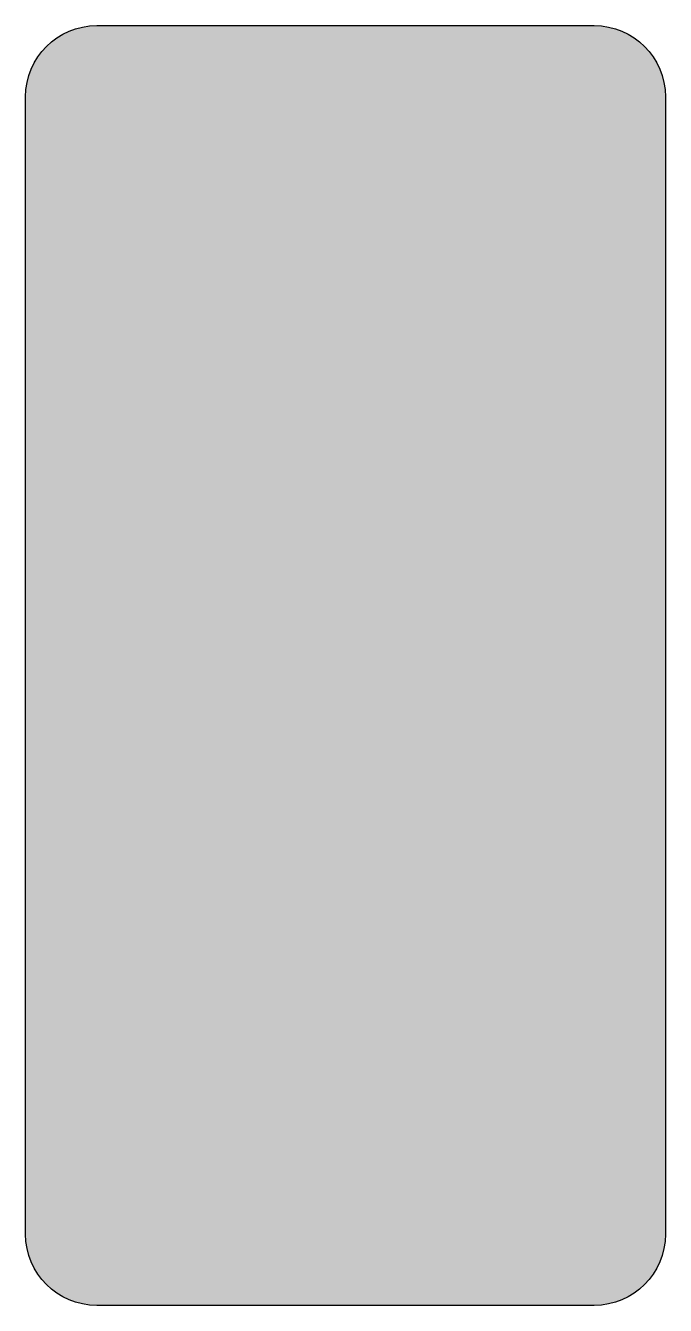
# Model space of a CAD drawing. Header units: inches. Extents: x 0 to 225, y 0 to 450.
import ezdxf

# ---------------------------------------------------------------- set-up
doc = ezdxf.new("R2010")
doc.units = ezdxf.units.IN
doc.header["$MEASUREMENT"] = 0
doc.layers.add('1_SIGNHATCH_RED', color=10, linetype='Continuous')
doc.layers.add('L50', color=7, linetype='Continuous')
doc.layers.add('1_SIGNTEXT_BLACK', color=7, linetype='Continuous', true_color=0x000000)
doc.layers.add('MUTCD WHITE', color=7, linetype='Continuous', true_color=0xf5f5f5)

msp = doc.modelspace()

# ---------------------------------------------------------------- hatches: boundary and pattern name
at = {"layer": '1_SIGNHATCH_RED'}
h = msp.add_hatch(color=256, dxfattribs=at)
h.dxf.hatch_style = 1
h.paths.add_polyline_path([(42.5, 365, 1), (182.5, 365, 1)])
h.paths.add_polyline_path([(149.049515421623, 410.034796795861), (67.4652032041381, 328.4504845783772, -0.9013878188659971)], flags=16)
h.paths.add_polyline_path([(157.5347967958619, 401.5495154216228, -0.9013878188659971), (75.95048457837697, 319.965203204139)], flags=16)
h = msp.add_hatch(color=256, dxfattribs=at)
h.paths.add_polyline_path([(26.04999999999995, 248.4408635457214), (24.07874797312729, 238.825), (28.02125202687307, 238.825)], flags=16)
h.paths.add_polyline_path([(23.14599797312735, 234.2750000000001), (28.95400202687301, 234.2750000000001), (30.85537702687293, 225), (35.50000000000023, 225), (28.32500000000005, 260), (23.77500000000032, 260), (16.60000000000014, 225), (21.24462297312743, 225)])
edge = h.paths.add_edge_path()
edge.add_line((199.9243854093645, 225), (193.3500000000001, 225))
edge.add_line((193.3500000000001, 225), (193.3500000000001, 260))
edge.add_line((193.3500000000001, 260), (199.9243854093645, 260))
edge.add_arc((199.924385409364, 252.2999999999998), 7.700000000000159, 9.05040872239772, 89.99999999999733, ccw=False)
edge.add_arc((138.3999999999995, 242.5), 70.00000000000034, -9.050408722396128, 9.050408722396128, ccw=False)
edge.add_arc((199.924385409364, 232.7000000000002), 7.700000000000126, 270.00000000000273, 350.94959127760234, ccw=False)
edge = h.paths.add_edge_path()
edge.add_line((123.0000000000002, 225), (123.0000000000002, 260))
edge.add_line((123.0000000000002, 260), (130.1705113444671, 260))
edge.add_arc((130.1705113444668, 252.3000000000001), 7.699999999999932, 13.002878162913817, 89.99999999999869, ccw=False)
edge.add_arc((123.3500000000001, 250.725), 14.6999999999999, -13.002878162913987, 13.0028781629141, ccw=False)
edge.add_arc((130.1705113444671, 249.1499999999995), 7.69999999999959, 304.6641335879225, 346.99712183708914, ccw=False)
edge.add_line((134.5500000000004, 242.8167481404846), (138.0500000000004, 225))
edge.add_line((138.0500000000004, 225), (133.4130378887087, 225))
edge.add_line((133.4130378887087, 225), (130.1815263288543, 241.4500078785677))
edge.add_arc((130.1705113445212, 249.1499999998517), 7.699999999851684, 269.9999999995967, 270.0819626401228, ccw=False)
edge.add_line((130.1705113444671, 241.45), (127.5517500000003, 241.45))
edge.add_line((127.5517500000003, 241.45), (127.5517500000003, 225))
edge.add_line((127.5517500000003, 225), (123.0000000000002, 225))
edge = h.paths.add_edge_path(flags=16)
edge.add_arc((108.3000000000004, 253.665), 2.274999999999975, 12.45486775167942, 167.5451322483206)
edge.add_arc((159.12778125, 242.43875), 54.32778124999956, 167.545132248321, 192.454867751679)
edge.add_arc((108.3000000000004, 231.2125000000001), 2.274999999999975, 192.4548677516794, 347.5451322483206)
edge.add_arc((57.47221875000082, 242.43875), 54.32778124999948, 347.545132248321, 372.454867751679)
edge = h.paths.add_edge_path()
edge.add_arc((108.3, 231.2125000000001), 6.824999999999878, 192.4548677516775, 347.5451322483224)
edge.add_arc((57.47221875000025, 242.4387500000012), 58.87778124999972, 347.5451322483202, 372.4548677516779)
edge.add_arc((108.3000000000002, 253.665), 6.825000000000149, 12.454867751679, 167.545132248321)
edge.add_arc((159.1277812499995, 242.4387500000001), 58.87778124999949, 167.5451322483211, 192.4548677516789)
h.paths.add_polyline_path([(187.3999999999999, 255.45), (179.0000000000002, 255.45), (179.0000000000002, 246.5250000000001), (184.425, 246.5250000000001), (184.425, 241.9749999999999), (179.0000000000002, 241.9749999999999), (179.0000000000002, 229.55), (187.7500000000002, 229.55), (187.7500000000002, 225), (174.45, 225), (174.45, 260), (187.3999999999999, 260)])
edge = h.paths.add_edge_path()
edge.add_arc((168.8422569494981, 253.1608453977398), 9.449999999999482, 177.3048391020607, 226.0637653262309, ccw=False)
edge.add_arc((161.8499999999999, 253.49), 2.44999999999995, 0, 177.3048391020631, ccw=False)
edge.add_line((164.3, 253.49), (164.3, 252.2650000000001))
edge.add_line((164.3, 252.2650000000001), (168.8500000000001, 252.2650000000001))
edge.add_line((168.8500000000001, 252.2650000000001), (168.8500000000001, 253.49))
edge.add_arc((161.8499999999999, 253.49), 7.000000000000114, 0, 177.3048391020648)
edge.add_arc((168.8422569494985, 253.1608453977402), 14.00000000000008, 177.3048391020643, 226.0637653262313)
edge.add_arc((148.2, 231.7374999999998), 15.74999999999995, 3.979039320256561e-13, 46.06376532623301, ccw=False)
edge.add_arc((161.1500000000001, 231.7375), 2.799999999999955, -180, 0, ccw=False)
edge.add_line((158.3500000000001, 231.7375), (158.3500000000001, 233.6624999999999))
edge.add_line((158.3500000000001, 233.6624999999999), (153.8, 233.6624999999999))
edge.add_line((153.8, 233.6624999999999), (153.8, 231.7375))
edge.add_arc((161.1499999999999, 231.7375), 7.349999999999909, 180, 360)
edge.add_arc((148.1999999999996, 231.7375), 20.30000000000018, 0, 46.0637653262316)
h.paths.add_polyline_path([(143.6500000000003, 260), (148.2000000000005, 260), (148.2000000000005, 225), (143.6500000000003, 225)])
h.paths.add_polyline_path([(83.10000000000014, 225), (83.10000000000014, 241.45), (89.04999999999995, 241.45), (89.04999999999995, 225), (93.60000000000014, 225), (93.60000000000014, 260), (89.04999999999995, 260), (89.04999999999995, 246), (83.10000000000014, 246), (83.10000000000014, 260), (78.54999999999995, 260), (78.54999999999995, 225)])
h.paths.add_polyline_path([(69.27500000000032, 255.625), (69.27500000000032, 225), (64.72500000000014, 225), (64.72500000000014, 255.625), (60.35000000000014, 255.625), (60.35000000000014, 260), (73.65000000000032, 260), (73.65000000000032, 255.625)])
edge = h.paths.add_edge_path()
edge.add_line((55.4500000000005, 260), (50.90000000000032, 260))
edge.add_line((50.90000000000032, 260), (50.90000000000032, 231.9124999999999))
edge.add_arc((47.92500000000041, 231.9124999999999), 2.974999999999909, -180, 0, ccw=False)
edge.add_line((44.9500000000005, 231.9124999999999), (44.9500000000005, 260))
edge.add_line((44.9500000000005, 260), (40.40000000000032, 260))
edge.add_line((40.40000000000032, 260), (40.40000000000032, 231.9124999999999))
edge.add_arc((47.92500000000041, 231.9124999999999), 7.525000000000091, 180, 360)
edge.add_line((55.4500000000005, 231.9124999999999), (55.4500000000005, 260))
edge = h.paths.add_edge_path(flags=16)
edge.add_arc((199.9243854093645, 232.7), 3.149999999999864, 270, 350.9495912776013)
edge.add_arc((138.3999999999997, 242.5000000000015), 65.45000000000046, 350.9495912776025, 369.0504087223948)
edge.add_arc((199.9243854093643, 252.2999999999996), 3.15000000000046, 9.050408722403207, 89.99999999999794)
edge.add_line((199.9243854093645, 255.45), (197.9000000000003, 255.45))
edge.add_line((197.9000000000003, 255.45), (197.9000000000003, 229.55))
edge.add_line((197.9000000000003, 229.55), (199.9243854093645, 229.5500000000002))
edge = h.paths.add_edge_path(flags=16)
edge.add_arc((130.1705113444668, 249.15), 3.149999999999977, 270.0000000000031, 346.9971218370878)
edge.add_arc((123.3500000000001, 250.725), 10.14999999999995, 346.9971218370864, 373.0028781629136)
edge.add_arc((130.1705113444673, 252.3000000000006), 3.149999999999447, 13.0028781629037, 90.00000000000412)
edge.add_line((130.1705113444671, 255.45), (127.5500000000004, 255.45))
edge.add_line((127.5500000000004, 255.45), (127.5500000000004, 246))
edge.add_line((127.5500000000004, 246), (130.1705113444671, 246))
h = msp.add_hatch(color=256, dxfattribs=at)
edge = h.paths.add_edge_path()
edge.add_arc((145.7171861997169, 182.5000000000017), 29.01718750000017, 158.4314042648739, 201.5685957351237, ccw=False)
edge.add_arc((122.4749986997167, 191.6875000000023), 4.024999999999791, 0, 158.4314042648747, ccw=False)
edge.add_line((126.4999986997166, 191.6875000000023), (131.3999986997167, 191.6875000000023))
edge.add_arc((122.4749986997167, 191.687500000002), 8.924999999999983, 1.459669689106397e-12, 158.431404264874)
edge.add_arc((145.7171861997165, 182.5000000000023), 33.91718749999971, 158.4314042648748, 201.5685957351252)
edge.add_arc((122.4749986997167, 173.3125000000025), 8.924999999999972, 201.5685957351261, 359.9999999999985)
edge.add_line((131.3999986997167, 173.3125000000023), (131.3999986997167, 174.2750000000024))
edge.add_line((131.3999986997167, 174.2750000000024), (126.4999986997166, 174.2750000000024))
edge.add_line((126.4999986997166, 174.2750000000024), (126.4999986997166, 173.3125000000023))
edge.add_arc((122.4749986997165, 173.3125000000023), 4.025000000000034, -158.43140426487605, 0, ccw=False)
h.paths.add_polyline_path([(143.2999986997168, 200.0000000000023), (143.2999986997168, 169.9000000000024), (156.2499986997166, 169.9000000000024), (156.2499986997166, 165.0000000000023), (138.3999986997167, 165.0000000000023), (138.3999986997167, 200.0000000000023)])
h.paths.add_polyline_path([(166.0499986997168, 181.1000000000022), (173.7175433502618, 181.1000000000022), (173.7175433502618, 186.0000000000023), (166.0499986997168, 186.0000000000023), (166.0499986997168, 195.1000000000022), (178.9999986997166, 195.1000000000022), (178.9999986997166, 200.0000000000023), (161.1499986997167, 200.0000000000023), (161.1499986997167, 165.0000000000023), (178.9999986997166, 165.0000000000023), (178.9999986997166, 169.9000000000024), (166.0499986997168, 169.9000000000024)])
edge = h.paths.add_edge_path()
edge.add_arc((193.9406810995766, 191.9029286036665), 8.709563861753704, 48.67848380546486, 89.99561420567052)
edge.add_arc((193.9406693436509, 191.5957883847225), 9.016704080705447, 89.99568889913908, 180)
edge.add_arc((193.9574712907277, 191.5957879910962), 9.033506027782076, 179.9999975033922, 223.0176047056781)
edge.add_arc((195.4464675106227, 192.98515550337), 11.07003538603439, 223.0176065106896, 237.0120204103062)
edge.add_arc((80.2169467700462, 14.83662127917819), 201.0967602131986, 55.39080100465702, 57.10961191247799, ccw=False)
edge.add_arc((188.6580270579077, 171.9768928784565), 10.1712960857469, 37.88451238466189, 55.390931101134925, ccw=False)
edge.add_arc((192.1383046884043, 174.6847025093419), 5.761696854246835, 3.097675971730496e-06, 37.884528274854574, ccw=False)
edge.add_arc((191.1446495303715, 174.6847047072679), 6.755352012279993, 350.86288333391474, 359.99998400024015, ccw=False)
edge.add_arc((192.3885620166567, 174.4846343209256), 5.495452638113342, 317.29672490407404, 350.8628968278817, ccw=False)
edge.add_arc((193.0698178052012, 173.8559172602572), 4.568417260255049, 270.0000000000249, 317.2967268228125, ccw=False)
edge.add_arc((193.0698179535779, 174.6251188000361), 5.337618800033967, 251.0789563058612, 269.99999840729697, ccw=False)
edge.add_arc((192.4615127737379, 172.8505340336837), 3.461669364470921, 229.3133169769866, 251.0789679991522, ccw=False)
edge.add_arc((193.8967105848501, 174.5198902218849), 5.663155871380895, 199.4293859837009, 229.3133178390301, ccw=False)
edge.add_arc((196.1084486906534, 175.3000401012215), 8.008453141001482, 180.0011023316883, 199.4293770337609, ccw=False)
edge.add_line((188.099995551134, 175.2998860240496), (183.1999955511276, 175.2998860240496))
edge.add_arc((196.108448673739, 175.3000416249058), 12.9084531235492, 180.0006906538117, 199.4293834661997)
edge.add_arc((193.8967112061464, 174.5198899887014), 10.56315587138162, 199.4293795543438, 229.3133096707128)
edge.add_arc((192.4615134543225, 172.850533749526), 8.361669364470007, 229.313306627489, 251.0789569868096)
edge.add_arc((193.0698178052013, 174.6251188000365), 10.23761880003417, 251.0789578125124, 270.0000000000005)
edge.add_arc((193.0698179713713, 173.855917260257), 9.468417260254684, 269.9999989944636, 317.2967261408251)
edge.add_arc((192.3885623490468, 174.4846345010327), 10.39545263811105, 317.2967238364931, 350.8628966422722)
edge.add_arc((191.1446492879954, 174.6847013138769), 11.65535201228822, 350.8629066338357, 360.0000074080633)
edge.add_arc((192.1383044460352, 174.6847039119185), 10.66169685424839, 359.9999941366523, 397.8845197222996)
edge.add_arc((188.657998222698, 171.9769310307595), 15.07129608575017, 37.88433448530652, 55.39076257687947)
edge.add_arc((80.21736735925492, 14.83634928860465), 205.9967602132294, 55.39094364753353, 57.10089374443215)
edge.add_arc((195.4464684200484, 192.9851549179631), 6.17003538603424, 223.0175966056723, 237.2302287277385, ccw=False)
edge.add_arc((193.9574712866306, 191.5957883847224), 4.133506027783979, 179.9999999999984, 223.0176063417004, ccw=False)
edge.add_arc((193.9406725334715, 191.5957851908032), 4.116707274626111, 89.99988053584872, 179.9999555474601, ccw=False)
edge.add_arc((193.9406811705745, 191.9029286036663), 3.8095638617541, 48.67847925063933, 90.00000080602757, ccw=False)
edge.add_arc((193.6496104476854, 191.5718607176849), 4.250390483966692, 1.4779288903810084e-12, 48.67847844869789, ccw=False)
edge.add_line((197.9000009316521, 191.571860717685), (202.8000009316513, 191.571860717685))
edge.add_arc((193.6496104477078, 191.5718606552754), 9.150390483943454, 3.907821186673904e-07, 48.67848380553137)
h.paths.add_polyline_path([(27.23914307153223, 200.0000000000023), (33.04999869971675, 175.7881015492335), (38.86085432790128, 200.0000000000023), (43.89999869971666, 200.0000000000023), (35.49999869971703, 165.0000000000023), (30.59999869971693, 165.0000000000023), (22.19999869971684, 200.0000000000023)])
h.paths.add_polyline_path([(53.69999869971684, 181.1000000000022), (61.36754335026194, 181.1000000000022), (61.36754335026194, 186.0000000000023), (53.69999869971684, 186.0000000000023), (53.69999869971684, 195.1000000000022), (66.64999869971666, 195.1000000000022), (66.64999869971666, 200.0000000000023), (48.79999869971675, 200.0000000000023), (48.79999869971675, 165.0000000000023), (66.64999869971666, 165.0000000000023), (66.64999869971666, 169.9000000000024), (53.69999869971684, 169.9000000000024)])
h.paths.add_polyline_path([(77.49999869971657, 200.0000000000023), (77.49999869971657, 185.8250000000023), (87.2999986997163, 185.8250000000023), (87.2999986997163, 200.0000000000023), (92.19999869971639, 200.0000000000023), (92.19999869971639, 165.0000000000023), (87.2999986997163, 165.0000000000023), (87.2999986997163, 180.9250000000022), (77.49999869971657, 180.9250000000022), (77.49999869971657, 165.0000000000023), (72.59999869971648, 165.0000000000023), (72.59999869971648, 200.0000000000023)])
h.paths.add_polyline_path([(104.7999986997168, 200.0000000000023), (104.7999986997168, 165.0000000000023), (99.89999869971666, 165.0000000000023), (99.89999869971666, 200.0000000000023)])
h = msp.add_hatch(color=256, dxfattribs=at)
edge = h.paths.add_edge_path()
edge.add_arc((126.7316663263917, 128.6249999999998), 8.224999999999739, 269.9999999999986, 338.8998039759074)
edge.add_arc((122.6499999999997, 130.2), 12.60000000000007, 338.8998039759068, 381.1001960240932)
edge.add_arc((126.7316663263917, 131.7750000000003), 8.224999999999724, 21.10019602409259, 90.00000000000138)
edge.add_line((126.7316663263915, 140), (115.6499999999997, 140))
edge.add_line((115.6499999999997, 140), (115.6499999999997, 105))
edge.add_line((115.6499999999997, 105), (120.5499999999998, 105))
edge.add_line((120.5499999999998, 105), (120.5500000000003, 120.3999999999996))
edge.add_line((120.5500000000003, 120.3999999999996), (126.7316663263915, 120.4000000000001))
edge = h.paths.add_edge_path(flags=16)
edge.add_arc((126.7316663263916, 128.6249999999998), 3.324999999999648, 269.9999999999995, 338.8998039759098)
edge.add_arc((122.6499999999997, 130.2), 7.699999999999801, 338.8998039759069, 381.100196024093)
edge.add_arc((126.7316663263915, 131.7750000000001), 3.324999999999763, 21.1001960240915, 89.99999999999902)
edge.add_line((126.7316663263915, 135.0999999999999), (120.5499999999998, 135.0999999999999))
edge.add_line((120.5499999999998, 135.0999999999999), (120.5500000000003, 125.2999999999997))
edge.add_line((120.5500000000003, 125.2999999999997), (126.7316663263915, 125.3000000000002))
h.paths.add_polyline_path([(139.4499999999995, 135.0999999999999), (139.4499999999995, 140), (157.2999999999994, 140), (157.2999999999994, 135.0999999999999), (150.8249999999995, 135.0999999999999), (150.8249999999995, 105), (145.9249999999994, 105), (145.9249999999994, 135.0999999999999)])
h.paths.add_polyline_path([(167.0999999999996, 121.0999999999999), (174.7675446505447, 121.0999999999999), (174.7675446505447, 126), (167.0999999999996, 126), (167.0999999999996, 135.0999999999999), (180.0499999999994, 135.0999999999999), (180.0499999999994, 140), (162.1999999999995, 140), (162.1999999999995, 105), (180.0499999999994, 105), (180.0499999999994, 109.9000000000001), (167.0999999999996, 109.9000000000001)])
edge = h.paths.add_edge_path()
edge.add_arc((194.9152763484589, 114.7999999999997), 9.799999999999727, 269.9999999999988, 346.8910101606746)
edge.add_arc((161.8499999999996, 122.4999999999999), 43.7499999999995, 346.8910101606735, 373.1089898393265)
edge.add_arc((194.9152763484587, 130.1999999999998), 9.79999999999989, 13.10898983932617, 90.0000000000005)
edge.add_line((194.9152763484586, 139.9999999999998), (185.9999999999992, 139.9999999999998))
edge.add_line((185.9999999999992, 139.9999999999998), (185.9999999999992, 105))
edge.add_line((185.9999999999992, 105), (194.9152763484586, 105))
edge = h.paths.add_edge_path(flags=16)
edge.add_line((190.8999999999993, 135.0999999999999), (194.9152763484586, 135.0999999999999))
edge.add_arc((194.915276348459, 130.2), 4.89999999999992, 13.108989839324522, 90.00000000000301, ccw=False)
edge.add_arc((161.8499999999996, 122.4999999999999), 38.8499999999997, -13.108989839326512, 13.108989839326398, ccw=False)
edge.add_arc((194.915276348459, 114.8000000000001), 4.899999999999964, 269.99999999999665, 346.8910101606722, ccw=False)
edge.add_line((194.9152763484586, 109.9000000000001), (190.8999999999993, 109.9000000000001))
edge.add_line((190.8999999999993, 109.9000000000001), (190.8999999999993, 135.0999999999999))
h.paths.add_polyline_path([(24.29999999999984, 121.0999999999999), (31.96754465054494, 121.0999999999999), (31.96754465054494, 126), (24.29999999999984, 126), (24.29999999999984, 135.0999999999999), (37.24999999999966, 135.0999999999999), (37.24999999999966, 140), (19.39999999999975, 140), (19.39999999999975, 105), (37.24999999999966, 105), (37.24999999999966, 109.9000000000001), (24.29999999999984, 109.9000000000001)])
h.paths.add_polyline_path([(55.72967156262723, 105), (61.04999999999984, 105), (53.3851642186861, 123.120581142995), (60.52499999999975, 140), (55.20467156262714, 140), (50.72499999999957, 129.4095249578008), (46.24532843737245, 140), (40.92499999999984, 140), (48.06483578131349, 123.120581142995), (40.39999999999975, 105), (45.72032843737236, 105), (50.72499999999957, 116.8316373281891)])
edge = h.paths.add_edge_path()
edge.add_arc((99.16718749999984, 122.5), 29.01718749999995, 158.4314042648749, 201.5685957351251, ccw=False)
edge.add_arc((75.92499999999973, 131.6875), 4.024999999999783, -7.958078640513122e-13, 158.4314042648756, ccw=False)
edge.add_line((79.94999999999948, 131.6875), (84.84999999999957, 131.6875))
edge.add_arc((75.92499999999961, 131.6875), 8.924999999999983, 3.649174222765992e-13, 158.4314042648736)
edge.add_arc((99.16718749999984, 122.5000000000001), 33.91718750000014, 158.4314042648749, 201.5685957351251)
edge.add_arc((75.92499999999961, 113.3125000000002), 8.924999999999965, 201.5685957351257, 359.9999999999989)
edge.add_line((84.84999999999957, 113.3125), (84.84999999999957, 114.2750000000001))
edge.add_line((84.84999999999957, 114.2750000000001), (79.94999999999948, 114.2750000000001))
edge.add_line((79.94999999999948, 114.2750000000001), (79.94999999999948, 113.3125))
edge.add_arc((75.92499999999973, 113.3125), 4.024999999999793, -158.4314042648756, 7.958078640513122e-13, ccw=False)
h.paths.add_polyline_path([(96.74999999999966, 121.0999999999999), (104.4175446505448, 121.0999999999999), (104.4175446505448, 126), (96.74999999999966, 126), (96.74999999999966, 135.0999999999999), (109.6999999999995, 135.0999999999999), (109.6999999999995, 140), (91.84999999999957, 140), (91.84999999999957, 105), (109.6999999999995, 105), (109.6999999999995, 109.9000000000001), (96.74999999999966, 109.9000000000001)])
h = msp.add_hatch(color=256, dxfattribs=at)
h.dxf.hatch_style = 1
h.paths.add_polyline_path([(50.10945321787699, 29.0445490740708), (72.13156394541625, 13.0445490740708), (92.54718334586528, 13.0445490740708), (78.7833641411537, 23.0445490740708), (175.109453217877, 23.0445490740708), (175.109453217877, 35.0445490740708), (78.78336414115279, 35.04454907406989), (92.54718334586573, 45.0445490740708), (72.13156394541852, 45.0445490740708)])
at = {"layer": '1_SIGNTEXT_BLACK'}
h = msp.add_hatch(color=256, dxfattribs=at)
h.dxf.hatch_style = 1
edge = h.paths.add_edge_path(flags=16)
edge.add_line((101.3999999980931, 390.6000000000001), (101.3999999980936, 370.6000000000001))
edge.add_line((101.3999999980936, 370.6000000000001), (127.3999999946516, 370.6000000000001))
edge.add_arc((127.3999999946516, 380.6000000000001), 10, 270, 450)
edge.add_line((127.3999999946516, 390.6000000000001), (101.3999999980931, 390.6000000000001))
edge = h.paths.add_edge_path()
edge.add_line((101.3999999980931, 325), (101.3999999980936, 356.2))
edge.add_line((101.3999999980936, 356.2), (127.3999999946516, 356.2000000000003))
edge.add_arc((127.3999999946516, 380.6000000000001), 24.39999999999986, 270, 450)
edge.add_line((127.3999999946516, 405), (86.99999999999977, 405))
edge.add_line((86.99999999999977, 405), (86.99999999999977, 325))
edge.add_line((86.99999999999977, 325), (101.3999999980931, 325))
at = {"layer": 'MUTCD WHITE'}
h = msp.add_hatch(color=256, dxfattribs=at)
h.dxf.hatch_style = 1
h.paths.add_polyline_path([(225, 425, 0.4142135623730951), (200, 450), (25, 450, 0.4142135623730951), (0, 425), (0, 25, 0.4142135623730951), (25, 0), (200, 0, 0.4142135623730951), (225, 25)])

# ---------------------------------------------------------------- linework, layer by layer
at = {"layer": 'L50', "color": 4}
msp.add_lwpolyline([(200, 0), (25, 0, -0.414213562373095), (0, 25), (0, 425, -0.414213562373095), (25, 450), (200, 450, -0.414213562373095), (225, 425), (225, 25, -0.414213562373095)], format="xyb", close=True, dxfattribs=at)

doc.saveas('drawing.dxf')
